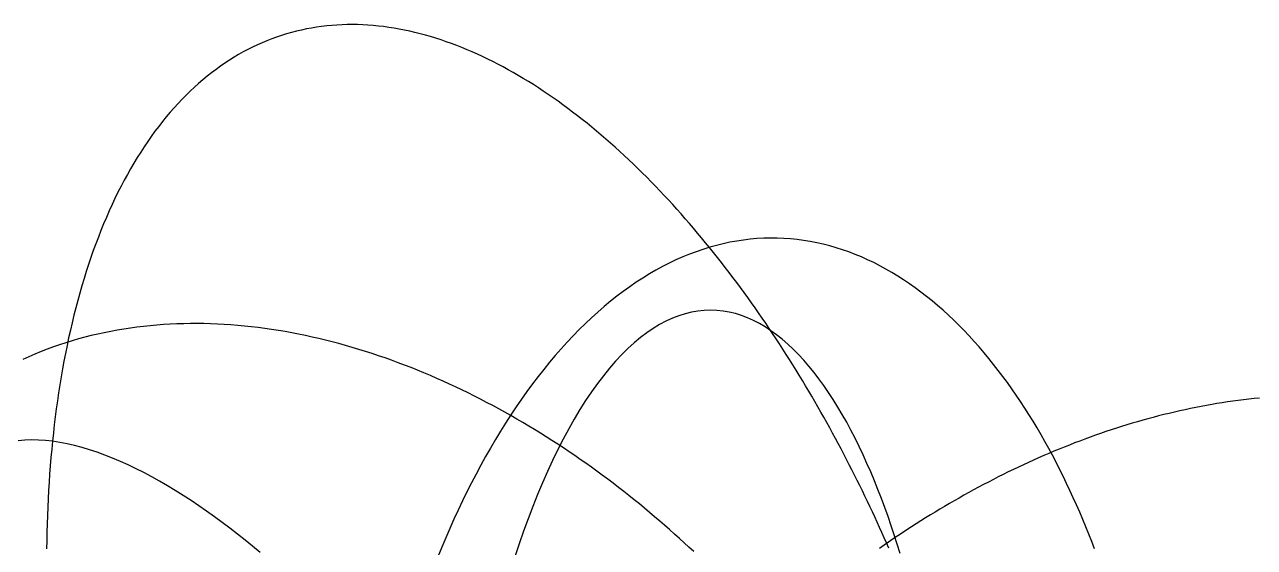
# Model space of a CAD drawing. Header units: metres. Extents: x -15.1 to 13.7, y -13.9 to 15.
# Drawn here: x -5.27 to 6.2, y 10.14 to 15.02 of the extents above; entities that cross this region are included whole.
import ezdxf

# ---------------------------------------------------------------- set-up
doc = ezdxf.new("R2010")
doc.units = ezdxf.units.M

msp = doc.modelspace()

# ---------------------------------------------------------------- linework, layer by layer
for points in [[(2.7867, 10.1367), (2.7655, 10.1848), (2.7441, 10.2331), (2.7224, 10.2813), (2.7005, 10.3297), (2.6784, 10.3781), (2.656, 10.4266), (2.6333, 10.4752), (2.6104, 10.5238), (2.5872, 10.5725), (2.5638, 10.6212), (2.5401, 10.6699), (2.5162, 10.7188), (2.492, 10.7676), (2.4675, 10.8165), (2.4428, 10.8655), (2.4178, 10.9144), (2.3925, 10.9634), (2.367, 11.0124), (2.3412, 11.0615), (2.3151, 11.1105), (2.2888, 11.1596), (2.2622, 11.2087), (2.2353, 11.2578), (2.2081, 11.3069), (2.1807, 11.356), (2.153, 11.405), (2.125, 11.4541), (2.0967, 11.5031), (2.0682, 11.5522), (2.0393, 11.6012), (2.0102, 11.6501), (1.9808, 11.699), (1.9511, 11.7479), (1.9212, 11.7968), (1.8909, 11.8455), (1.8604, 11.8943), (1.8296, 11.9429), (1.7985, 11.9915), (1.7671, 12.04), (1.7354, 12.0885), (1.7034, 12.1368), (1.6712, 12.185), (1.6386, 12.2332), (1.6058, 12.2812), (1.5727, 12.3292), (1.5393, 12.377), (1.5056, 12.4246), (1.4716, 12.4722), (1.4373, 12.5196), (1.4027, 12.5668), (1.3679, 12.6139), (1.3327, 12.6609), (1.2973, 12.7076), (1.2616, 12.7542), (1.2255, 12.8006), (1.1892, 12.8468), (1.1526, 12.8928), (1.1158, 12.9386), (1.0786, 12.9842), (1.0412, 13.0295), (1.0034, 13.0746), (0.9654, 13.1195), (0.9271, 13.1641), (0.8885, 13.2084), (0.8497, 13.2525), (0.8105, 13.2963), (0.7711, 13.3398), (0.7314, 13.383), (0.6915, 13.4259), (0.6512, 13.4684), (0.6107, 13.5107), (0.5699, 13.5526), (0.5289, 13.5941), (0.4876, 13.6353), (0.446, 13.6761), (0.4042, 13.7166), (0.3621, 13.7566), (0.3198, 13.7963), (0.2772, 13.8355), (0.2344, 13.8743), (0.1913, 13.9127), (0.148, 13.9506), (0.1044, 13.9881), (0.0606, 14.0251), (0.0166, 14.0616), (-0.0277, 14.0976), (-0.0722, 14.1332), (-0.1169, 14.1682), (-0.1618, 14.2027), (-0.2069, 14.2366), (-0.2523, 14.27), (-0.2978, 14.3029), (-0.3435, 14.3351), (-0.3895, 14.3668), (-0.4356, 14.3979), (-0.4819, 14.4284), (-0.5284, 14.4582), (-0.5751, 14.4874), (-0.6219, 14.516), (-0.6689, 14.5439), (-0.716, 14.5712), (-0.7633, 14.5977), (-0.8107, 14.6236), (-0.8583, 14.6488), (-0.906, 14.6732), (-0.9539, 14.6969), (-1.0018, 14.7199), (-1.0499, 14.7421), (-1.098, 14.7635), (-1.1463, 14.7842), (-1.1947, 14.804), (-1.2431, 14.8231), (-1.2916, 14.8413), (-1.3402, 14.8587), (-1.3888, 14.8753), (-1.4375, 14.891), (-1.4862, 14.9059), (-1.535, 14.9199), (-1.5838, 14.933), (-1.6326, 14.9452), (-1.6814, 14.9565), (-1.7302, 14.9669), (-1.779, 14.9763), (-1.8278, 14.9849), (-1.8765, 14.9924), (-1.9252, 14.999), (-1.9739, 15.0047), (-2.0225, 15.0093), (-2.0711, 15.013), (-2.1195, 15.0157), (-2.1679, 15.0174), (-2.2162, 15.018), (-2.2644, 15.0177), (-2.3125, 15.0163), (-2.3604, 15.0138), (-2.4082, 15.0104), (-2.4559, 15.0058), (-2.5034, 15.0003), (-2.5508, 14.9936), (-2.5979, 14.9859), (-2.6449, 14.9771), (-2.6917, 14.9672), (-2.7383, 14.9562), (-2.7846, 14.9442), (-2.8307, 14.931), (-2.8766, 14.9168), (-2.9223, 14.9014), (-2.9676, 14.8849), (-3.0127, 14.8673), (-3.0576, 14.8487), (-3.1021, 14.8289), (-3.1463, 14.8079), (-3.1902, 14.7859), (-3.2338, 14.7627), (-3.2771, 14.7385), (-3.32, 14.7131), (-3.3625, 14.6866), (-3.4047, 14.659), (-3.4465, 14.6303), (-3.488, 14.6004), (-3.529, 14.5695), (-3.5697, 14.5375), (-3.6099, 14.5043), (-3.6497, 14.4701), (-3.6891, 14.4348), (-3.728, 14.3984), (-3.7665, 14.3609), (-3.8045, 14.3223), (-3.8421, 14.2827), (-3.8792, 14.242), (-3.9158, 14.2002), (-3.9519, 14.1575), (-3.9875, 14.1136), (-4.0226, 14.0688), (-4.0572, 14.0229), (-4.0913, 13.9761), (-4.1248, 13.9282), (-4.1578, 13.8793), (-4.1903, 13.8295), (-4.2222, 13.7787), (-4.2536, 13.727), (-4.2844, 13.6743), (-4.3147, 13.6207), (-4.3444, 13.5662), (-4.3735, 13.5108), (-4.402, 13.4545), (-4.43, 13.3973), (-4.4573, 13.3393), (-4.4841, 13.2804), (-4.5103, 13.2207), (-4.5359, 13.1602), (-4.5608, 13.0989), (-4.5852, 13.0369), (-4.609, 12.974), (-4.6321, 12.9105), (-4.6547, 12.8462), (-4.6766, 12.7812), (-4.6979, 12.7155), (-4.7187, 12.6491), (-4.7387, 12.5821), (-4.7582, 12.5145), (-4.7771, 12.4462), (-4.7953, 12.3773), (-4.813, 12.3079), (-4.83, 12.2379), (-4.8464, 12.1673), (-4.8622, 12.0963), (-4.8774, 12.0247), (-4.8919, 11.9527), (-4.9059, 11.8802), (-4.9193, 11.8072), (-4.932, 11.7338), (-4.9442, 11.66), (-4.9557, 11.5859), (-4.9667, 11.5113), (-4.9771, 11.4365), (-4.9869, 11.3613), (-4.9961, 11.2857), (-5.0047, 11.2099), (-5.0128, 11.1339), (-5.0203, 11.0576), (-5.0272, 10.981), (-5.0336, 10.9043), (-5.0394, 10.8273), (-5.0446, 10.7502), (-5.0494, 10.6729), (-5.0536, 10.5955), (-5.0572, 10.518), (-5.0604, 10.4404), (-5.063, 10.3627), (-5.0651, 10.285), (-5.0667, 10.2071), (-5.0678, 10.1293)], [(4.7048, 10.1293), (4.6785, 10.1981), (4.6515, 10.2667), (4.6239, 10.3351), (4.5956, 10.4032), (4.5667, 10.4711), (4.5372, 10.5387), (4.5071, 10.606), (4.4762, 10.673), (4.4448, 10.7396), (4.4127, 10.8059), (4.3799, 10.8717), (4.3464, 10.9371), (4.3123, 11.0021), (4.2775, 11.0666), (4.2421, 11.1307), (4.206, 11.1941), (4.1692, 11.2571), (4.1317, 11.3194), (4.0935, 11.3812), (4.0547, 11.4423), (4.0152, 11.5028), (3.975, 11.5625), (3.9342, 11.6216), (3.8926, 11.6798), (3.8504, 11.7373), (3.8075, 11.794), (3.764, 11.8498), (3.7197, 11.9048), (3.6748, 11.9588), (3.6293, 12.0119), (3.5831, 12.064), (3.5362, 12.1152), (3.4887, 12.1652), (3.4405, 12.2142), (3.3917, 12.2621), (3.3422, 12.3089), (3.2922, 12.3545), (3.2415, 12.3989), (3.1902, 12.442), (3.1383, 12.4839), (3.0858, 12.5245), (3.0327, 12.5637), (2.9791, 12.6016), (2.9249, 12.638), (2.8701, 12.6731), (2.8148, 12.7066), (2.759, 12.7387), (2.7026, 12.7692), (2.6458, 12.7982), (2.5885, 12.8256), (2.5307, 12.8513), (2.4725, 12.8755), (2.4138, 12.8979), (2.3547, 12.9186), (2.2952, 12.9376), (2.2354, 12.9549), (2.1751, 12.9704), (2.1145, 12.984), (2.0536, 12.9959), (1.9924, 13.0058), (1.9309, 13.014), (1.8692, 13.0202), (1.8072, 13.0245), (1.745, 13.0268), (1.6825, 13.0273), (1.62, 13.0258), (1.5572, 13.0222), (1.4944, 13.0168), (1.4314, 13.0093), (1.3684, 12.9998), (1.3053, 12.9883), (1.2422, 12.9748), (1.1791, 12.9592), (1.116, 12.9416), (1.053, 12.922), (0.99, 12.9004), (0.9272, 12.8767), (0.8645, 12.851), (0.8019, 12.8233), (0.7395, 12.7936), (0.6774, 12.7619), (0.6154, 12.7282), (0.5538, 12.6925), (0.4924, 12.6549), (0.4313, 12.6153), (0.3705, 12.5738), (0.3101, 12.5303), (0.2501, 12.485), (0.1906, 12.4378), (0.1314, 12.3887), (0.0727, 12.3379), (0.0145, 12.2852), (-0.0432, 12.2308), (-0.1004, 12.1746), (-0.1571, 12.1168), (-0.2131, 12.0572), (-0.2686, 11.9961), (-0.3235, 11.9333), (-0.3778, 11.869), (-0.4314, 11.8031), (-0.4843, 11.7358), (-0.5366, 11.667), (-0.5881, 11.5968), (-0.639, 11.5252), (-0.6891, 11.4524), (-0.7385, 11.3782), (-0.7871, 11.3028), (-0.835, 11.2262), (-0.882, 11.1485), (-0.9283, 11.0697), (-0.9738, 10.9898), (-1.0185, 10.909), (-1.0624, 10.8272), (-1.1054, 10.7444), (-1.1476, 10.6608), (-1.189, 10.5765), (-1.2295, 10.4913), (-1.2692, 10.4054), (-1.308, 10.3189), (-1.346, 10.2317), (-1.3831, 10.144), (-1.4194, 10.0557)], [(2.8922, 10.0852), (2.8653, 10.1722), (2.8376, 10.2588), (2.8089, 10.3448), (2.7794, 10.4303), (2.749, 10.5151), (2.7177, 10.5992), (2.6854, 10.6824), (2.6523, 10.7648), (2.6182, 10.8463), (2.5831, 10.9266), (2.5471, 11.0059), (2.5102, 11.0839), (2.4723, 11.1606), (2.4335, 11.2358), (2.3937, 11.3096), (2.353, 11.3817), (2.3113, 11.4521), (2.2687, 11.5207), (2.2251, 11.5874), (2.1807, 11.6521), (2.1353, 11.7146), (2.089, 11.7749), (2.0417, 11.8328), (1.9937, 11.8883), (1.9447, 11.9412), (1.8949, 11.9914), (1.8443, 12.0388), (1.7928, 12.0833), (1.7406, 12.1248), (1.6877, 12.1632), (1.634, 12.1984), (1.5796, 12.2303), (1.5246, 12.2587), (1.4689, 12.2837), (1.4127, 12.305), (1.3559, 12.3226), (1.2986, 12.3364), (1.2408, 12.3464), (1.1826, 12.3525), (1.1241, 12.3545), (1.0652, 12.3525), (1.0061, 12.3463), (0.9467, 12.336), (0.8872, 12.3214), (0.8276, 12.3026), (0.7679, 12.2795), (0.7082, 12.2522), (0.6486, 12.2205), (0.5891, 12.1845), (0.5298, 12.1442), (0.4708, 12.0996), (0.412, 12.0508), (0.3536, 11.9977), (0.2955, 11.9405), (0.238, 11.8791), (0.181, 11.8137), (0.1246, 11.7442), (0.0688, 11.6709), (0.0137, 11.5937), (-0.0407, 11.5128), (-0.0943, 11.4282), (-0.147, 11.3401), (-0.1988, 11.2486), (-0.2498, 11.1538), (-0.2997, 11.0559), (-0.3487, 10.9549), (-0.3966, 10.8511), (-0.4434, 10.7445), (-0.4891, 10.6353), (-0.5337, 10.5237), (-0.5771, 10.4099), (-0.6194, 10.2939), (-0.6604, 10.176), (-0.7003, 10.0562)], [(0.9673, 10.1035), (0.923, 10.1448), (0.8784, 10.186), (0.8334, 10.227), (0.788, 10.2679), (0.7423, 10.3085), (0.6962, 10.3489), (0.6497, 10.3891), (0.6029, 10.4292), (0.5557, 10.469), (0.5081, 10.5085), (0.4602, 10.5479), (0.4119, 10.587), (0.3633, 10.6259), (0.3143, 10.6645), (0.2649, 10.7028), (0.2152, 10.7409), (0.1651, 10.7787), (0.1147, 10.8162), (0.0639, 10.8535), (0.0128, 10.8904), (-0.0386, 10.9271), (-0.0904, 10.9634), (-0.1426, 10.9994), (-0.1951, 11.0351), (-0.2479, 11.0704), (-0.3011, 11.1054), (-0.3546, 11.1401), (-0.4084, 11.1744), (-0.4625, 11.2083), (-0.517, 11.2418), (-0.5718, 11.2749), (-0.6269, 11.3077), (-0.6823, 11.34), (-0.7381, 11.372), (-0.7941, 11.4035), (-0.8505, 11.4346), (-0.9071, 11.4652), (-0.964, 11.4954), (-1.0212, 11.5251), (-1.0787, 11.5544), (-1.1365, 11.5832), (-1.1946, 11.6114), (-1.2529, 11.6392), (-1.3115, 11.6665), (-1.3704, 11.6933), (-1.4295, 11.7195), (-1.4888, 11.7453), (-1.5484, 11.7704), (-1.6083, 11.795), (-1.6683, 11.8191), (-1.7286, 11.8425), (-1.7891, 11.8654), (-1.8498, 11.8877), (-1.9107, 11.9094), (-1.9718, 11.9304), (-2.0331, 11.9509), (-2.0946, 11.9707), (-2.1562, 11.9898), (-2.2181, 12.0083), (-2.28, 12.0262), (-2.3421, 12.0433), (-2.4044, 12.0598), (-2.4668, 12.0756), (-2.5293, 12.0907), (-2.5919, 12.105), (-2.6546, 12.1186), (-2.7174, 12.1315), (-2.7803, 12.1437), (-2.8433, 12.1551), (-2.9063, 12.1657), (-2.9694, 12.1756), (-3.0326, 12.1846), (-3.0957, 12.1929), (-3.1589, 12.2004), (-3.2221, 12.2071), (-3.2853, 12.2129), (-3.3485, 12.2179), (-3.4116, 12.2221), (-3.4748, 12.2255), (-3.5379, 12.2279), (-3.6009, 12.2295), (-3.6638, 12.2303), (-3.7267, 12.2302), (-3.7895, 12.2291), (-3.8521, 12.2272), (-3.9147, 12.2244), (-3.9771, 12.2206), (-4.0394, 12.216), (-4.1015, 12.2104), (-4.1634, 12.2039), (-4.2251, 12.1965), (-4.2867, 12.1881), (-4.348, 12.1787), (-4.4091, 12.1685), (-4.47, 12.1572), (-4.5306, 12.145), (-4.5909, 12.1318), (-4.651, 12.1176), (-4.7107, 12.1025), (-4.7702, 12.0864), (-4.8293, 12.0693), (-4.8881, 12.0511), (-4.9465, 12.0321), (-5.0046, 12.012), (-5.0622, 11.9909), (-5.1195, 11.9688), (-5.1764, 11.9457), (-5.2328, 11.9216), (-5.2888, 11.8965)], [(6.2435, 11.5352), (6.194, 11.5303), (6.1445, 11.5249), (6.095, 11.5191), (6.0455, 11.5128), (5.996, 11.5062), (5.9464, 11.4991), (5.8968, 11.4915), (5.8472, 11.4836), (5.7976, 11.4752), (5.748, 11.4664), (5.6984, 11.4572), (5.6488, 11.4475), (5.5992, 11.4375), (5.5496, 11.427), (5.5001, 11.4161), (5.4506, 11.4049), (5.4011, 11.3932), (5.3516, 11.3811), (5.3022, 11.3686), (5.2528, 11.3557), (5.2034, 11.3424), (5.1541, 11.3287), (5.1049, 11.3147), (5.0557, 11.3002), (5.0065, 11.2854), (4.9575, 11.2702), (4.9085, 11.2546), (4.8595, 11.2386), (4.8107, 11.2223), (4.7619, 11.2056), (4.7132, 11.1886), (4.6646, 11.1712), (4.616, 11.1534), (4.5676, 11.1352), (4.5193, 11.1168), (4.471, 11.0979), (4.4229, 11.0788), (4.3749, 11.0593), (4.3269, 11.0394), (4.2791, 11.0193), (4.2314, 10.9988), (4.1839, 10.9779), (4.1364, 10.9568), (4.0891, 10.9353), (4.0419, 10.9135), (3.9949, 10.8915), (3.948, 10.8691), (3.9012, 10.8464), (3.8545, 10.8234), (3.808, 10.8001), (3.7617, 10.7765), (3.7155, 10.7526), (3.6695, 10.7285), (3.6236, 10.7041), (3.5779, 10.6794), (3.5323, 10.6544), (3.4869, 10.6292), (3.4417, 10.6037), (3.3966, 10.5779), (3.3517, 10.5519), (3.307, 10.5257), (3.2624, 10.4992), (3.2181, 10.4724), (3.1739, 10.4454), (3.1299, 10.4182), (3.0861, 10.3908), (3.0425, 10.3631), (2.999, 10.3352), (2.9558, 10.3071), (2.9128, 10.2788), (2.8699, 10.2503), (2.8273, 10.2215), (2.7848, 10.1926), (2.7426, 10.1635), (2.7005, 10.1341)], [(-3.0764, 10.0959), (-3.1464, 10.1539), (-3.2169, 10.211), (-3.2879, 10.2671), (-3.3593, 10.3222), (-3.431, 10.3762), (-3.5031, 10.429), (-3.5755, 10.4806), (-3.6482, 10.5309), (-3.7211, 10.5799), (-3.7941, 10.6273), (-3.8674, 10.6733), (-3.9407, 10.7176), (-4.014, 10.7603), (-4.0874, 10.8011), (-4.1607, 10.8401), (-4.2338, 10.8772), (-4.3068, 10.9123), (-4.3795, 10.9452), (-4.452, 10.976), (-4.524, 11.0044), (-4.5957, 11.0306), (-4.6668, 11.0542), (-4.7374, 11.0754), (-4.8073, 11.0939), (-4.8764, 11.1097), (-4.9448, 11.1227), (-5.0123, 11.1329), (-5.0789, 11.1401), (-5.1444, 11.1444), (-5.2088, 11.1455), (-5.272, 11.1435), (-5.3339, 11.1383)]]:
    msp.add_lwpolyline(points)

doc.saveas('drawing.dxf')
